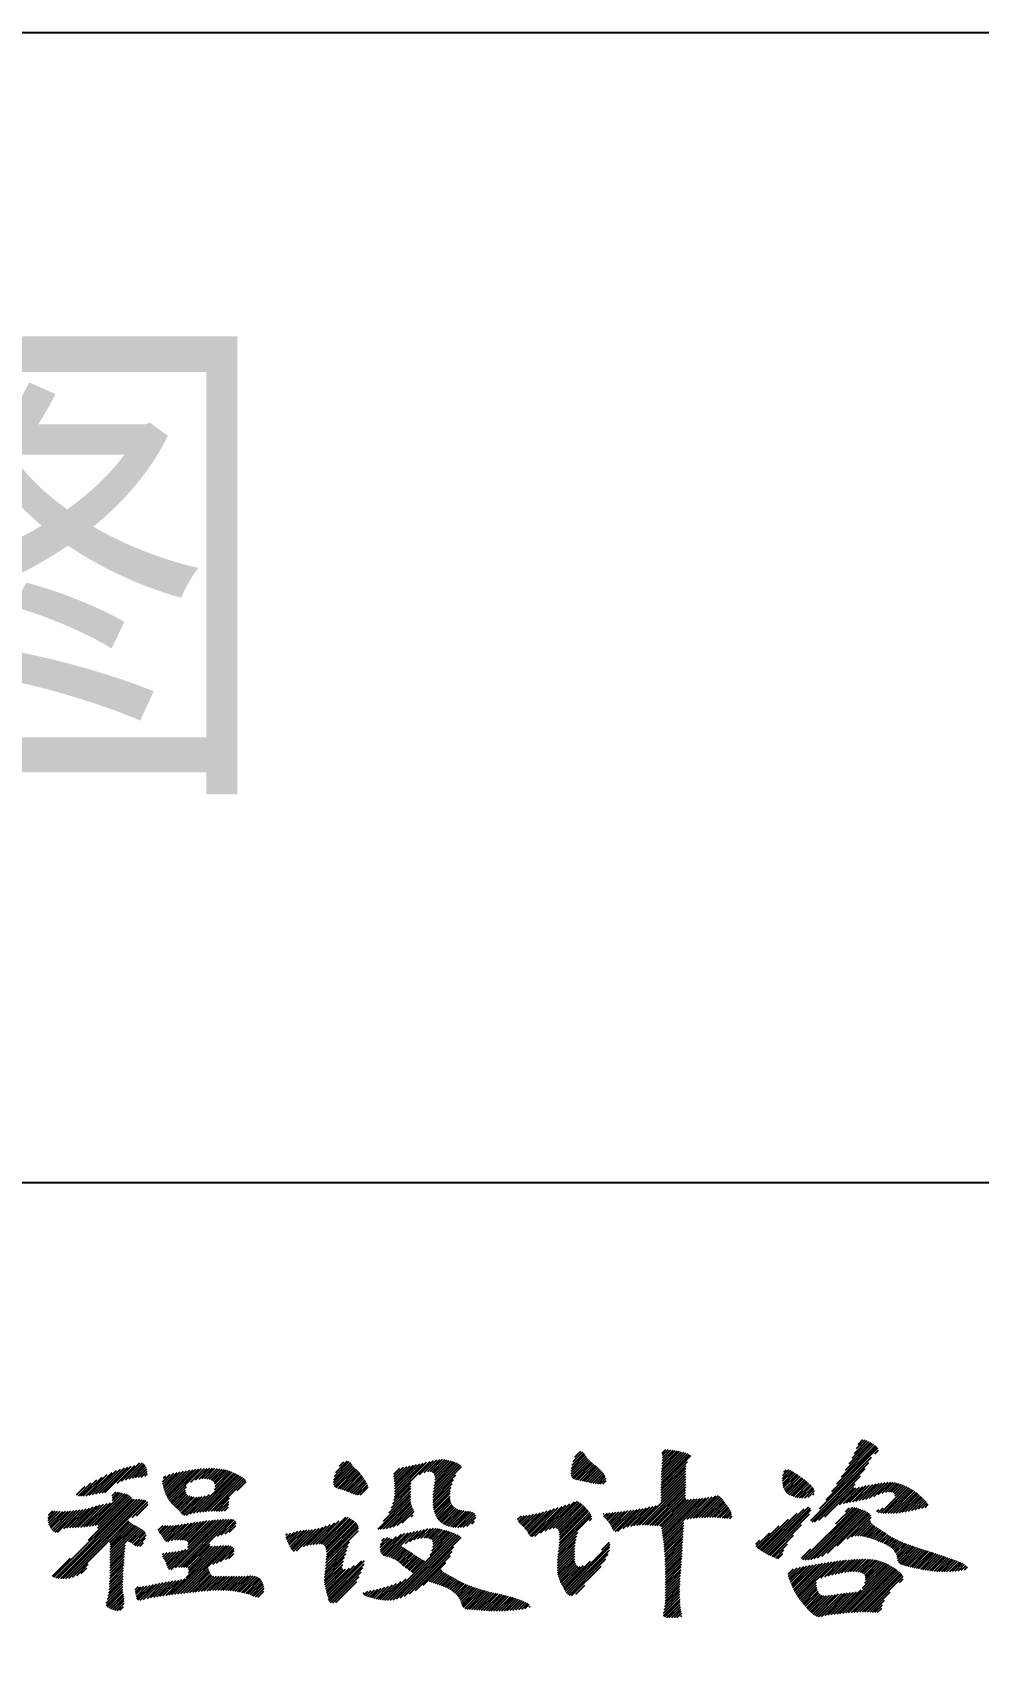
# Model space of a CAD drawing. Extents: x 580289 to 1106878, y -144605 to 78052.
# Drawn here: x 586792 to 588434, y 37116 to 39923 of the extents above; entities that cross this region are included whole.
import ezdxf

# ---------------------------------------------------------------- set-up
doc = ezdxf.new("R2010")
doc.units = 0
doc.header["$LTSCALE"] = 100
for name, color, linetype in [('DQ', 7, 'CONTINUOUS'), ('TAB', 7, 'CONTINUOUS'), ('图框', 254, 'CONTINUOUS')]:
    doc.layers.add(name, color=color, linetype=linetype)
doc.styles.get("Standard").update_dxf_attribs({"font": 'tssdeng.shx', "width": 0.7, "bigfont": 'tssdchn.shx'})

# ---------------------------------------------------------------- blocks, each defined once
blk = doc.blocks.new('A$C75496804')
at = {"layer": 'DQ'}
for p, q in [((5375.3, 870.4), (5431.8, 926.8)), ((5382.5, 882.1), (5429, 928.6)), ((5388.8, 892.8), (5426.2, 930.3)), ((5393.9, 902.5), (5423.2, 931.8)), ((5398, 911.1), (5420.1, 933.2)), ((5401.7, 919.3), (5416.7, 934.3)), ((5404.3, 926.5), (5412.8, 934.9)), ((4643.2, 874.2), (4667.8, 898.8)), ((4651.3, 877.8), (4673.5, 899.9)), ((4657.7, 879.7), (4678.6, 900.5)), ((4662.3, 879.7), (4683.2, 900.7)), ((4665.7, 878.6), (4687.4, 900.3)), ((4668, 876.4), (4691.3, 899.7)), ((4669.5, 873.4), (4695, 898.9)), ((4906.2, 875.3), (4934.3, 903.4)), ((4906.3, 879.9), (4932.3, 905.9)), ((4906.9, 885), (4930.6, 908.8)), ((4907, 871.6), (4936.4, 901)), ((4908, 890.7), (4928.8, 911.4)), ((4908.6, 868.7), (4938.7, 898.8)), ((4910, 897.2), (4926.5, 913.6)), ((4913.1, 904.7), (4923.3, 914.9)), ((5062.9, 855.9), (5114.1, 907.1)), ((5063, 865.1), (5108.7, 910.8)), ((5063, 860.5), (5111.7, 909.3)), ((5063.2, 869.7), (5105.3, 911.9)), ((5063.3, 874.4), (5101.8, 912.9)), ((5063.5, 879.1), (5098.1, 913.7)), ((5063.8, 883.9), (5094.5, 914.6)), ((5064.2, 888.8), (5090.8, 915.4)), ((5064.3, 911.5), (5070.6, 917.8)), ((5064.6, 893.7), (5087, 916.2)), ((5064.9, 898.6), (5083.2, 916.8)), ((5065.2, 907.9), (5075.1, 917.8)), ((5065.2, 903.4), (5079.2, 917.4)), ((5337.5, 814.5), (5427.5, 904.5)), ((5348.9, 830.4), (5438.9, 920.4)), ((5358.7, 844.7), (5436.8, 922.8)), ((5367.4, 857.9), (5434.4, 924.9)), ((5433.5, 910.5), (5439.8, 916.8)), ((4064.9, 837.6), (4101.5, 874.2)), ((4070.3, 838.5), (4109.9, 878.1)), ((4076.1, 839.8), (4117.6, 881.3)), ((4081.9, 841.1), (4124.7, 883.9)), ((4087.4, 842), (4131.2, 885.9)), ((4092.4, 842.5), (4137.1, 887.3)), ((4097.5, 843.2), (4142.9, 888.6)), ((4118.4, 859.5), (4149.1, 890.2)), ((4126.2, 862.9), (4158.2, 894.8)), ((4133.1, 865.2), (4162.8, 894.9)), ((4139.3, 866.9), (4165.4, 893)), ((4145, 868.1), (4167.4, 890.5)), ((4150.4, 868.9), (4168.9, 887.4)), ((4155.4, 869.5), (4170, 884.1)), ((4160.5, 870), (4170.8, 880.3)), ((4166.5, 871.5), (4171, 876)), ((4197.5, 861.9), (4210.7, 875)), ((4198, 857.8), (4216.8, 876.7)), ((4198.8, 854.1), (4222.6, 877.9)), ((4199.2, 868.1), (4202.8, 871.7)), ((4199.8, 850.6), (4228.2, 879)), ((4200.9, 847.2), (4233.7, 880)), ((4202, 843.8), (4239.2, 881)), ((4203.2, 840.5), (4244.6, 881.9)), ((4204.6, 837.4), (4249.9, 882.7)), ((4206.1, 834.3), (4255.1, 883.4)), ((4207.7, 831.5), (4260.2, 884)), ((4209.6, 828.8), (4265.2, 884.5)), ((4246.2, 860.9), (4270.1, 884.8)), ((4251.3, 807.3), (4321.5, 877.5)), ((4254.7, 864.9), (4274.8, 885)), ((4256.6, 808.2), (4324.6, 876.1)), ((4260.8, 866.5), (4279.5, 885.2)), ((4261.8, 808.8), (4327.6, 874.6)), ((4266, 867.2), (4284, 885.2)), ((4267.1, 809.6), (4330.6, 873.1)), ((4270.6, 867.3), (4288.4, 885.1)), ((4272.2, 810.2), (4333.5, 871.5)), ((4274.9, 867), (4292.7, 884.8)), ((4278.8, 866.4), (4296.8, 884.4)), ((4282.1, 865.2), (4300.8, 883.9)), ((4284.9, 863.5), (4304.7, 883.3)), ((4287.1, 861.1), (4308.4, 882.4)), ((4287.3, 847.8), (4318.4, 878.9)), ((4288.3, 857.9), (4311.9, 881.4)), ((4288.5, 853.6), (4315.2, 880.2)), ((4494.1, 860.5), (4525.9, 892.3)), ((4494.4, 865.3), (4524.1, 895)), ((4494.7, 856.6), (4527.7, 889.6)), ((4495.5, 870.9), (4521.5, 897)), ((4496.4, 853.7), (4529.7, 887.1)), ((4498, 878), (4518.1, 898)), ((4498.8, 851.7), (4532, 884.9)), ((4501.9, 850.3), (4534.5, 882.8)), ((4504.3, 888.8), (4512.1, 896.6)), ((4505.5, 849.3), (4536.8, 880.6)), ((4509.1, 848.4), (4539, 878.3)), ((4512.5, 847.3), (4541.1, 875.9)), ((4515.9, 846.1), (4543.2, 873.5)), ((4519.1, 844.9), (4545.1, 870.9)), ((4598.6, 870.2), (4615.7, 887.3)), ((4598.7, 874.8), (4609.1, 885.2)), ((4599.2, 866.3), (4621.4, 888.5)), ((4599.7, 835.2), (4661.7, 897.2)), ((4599.9, 862.5), (4627, 889.6)), ((4600.3, 840.3), (4655.7, 895.7)), ((4600.3, 858.4), (4632.7, 890.7)), ((4600.6, 845.1), (4649.8, 894.3)), ((4600.6, 854.1), (4638.3, 891.9)), ((4600.7, 849.7), (4644, 893)), ((4666.8, 834.6), (4706.2, 874)), ((4667, 839.3), (4716.2, 888.5)), ((4667.4, 844.2), (4714.4, 891.1)), ((4668, 849.3), (4711.7, 893)), ((4668.8, 854.6), (4708.6, 894.5)), ((4669.6, 859.9), (4705.4, 895.7)), ((4670.2, 869.6), (4698.6, 897.9)), ((4670.2, 865.1), (4702, 896.8)), ((4911.3, 866.9), (4941, 896.6)), ((4914.6, 865.7), (4943.5, 894.5)), ((4918.3, 864.9), (4946, 892.5)), ((4922.2, 864.2), (4948.5, 890.5)), ((4926, 863.5), (4951, 888.6)), ((4929.7, 862.7), (4953.5, 886.5)), ((4933.3, 861.8), (4955.9, 884.4)), ((4937, 860.9), (4958.2, 882.1)), ((4940.7, 860.1), (4960.3, 879.8)), ((4944.5, 859.4), (4962.3, 877.3)), ((4948.4, 858.8), (4964.2, 874.6)), ((4952.5, 858.4), (4965.7, 871.6)), ((5062.7, 828.7), (5105.6, 871.6)), ((5062.8, 837.8), (5105.7, 880.7)), ((5062.8, 833.3), (5105.7, 876.1)), ((5062.9, 851.4), (5108.2, 896.7)), ((5062.9, 846.9), (5106.2, 890.2)), ((5062.9, 842.4), (5105.7, 885.2)), ((5273.3, 867.7), (5287.6, 882)), ((5273.3, 863.2), (5290.3, 880.2)), ((5273.6, 872.5), (5284.4, 883.3)), ((5273.7, 859), (5293, 878.4)), ((5274.3, 855.1), (5295.7, 876.6)), ((5275.2, 851.6), (5298.5, 874.8)), ((5275.3, 878.7), (5279.3, 882.7)), ((5276.5, 848.3), (5301.2, 873)), ((5278.2, 845.5), (5303.9, 871.2)), ((5322.1, 794.6), (5423, 895.4)), ((5324.4, 792.3), (5416.8, 884.7)), ((5328.9, 792.4), (5408.6, 872.1)), ((4048.3, 839.1), (4063.3, 854.1)), ((4051.3, 837.6), (4073.7, 860)), ((4055.4, 837.1), (4083.3, 865.1)), ((4059.9, 837.2), (4092.5, 869.8)), ((4070.7, 784.7), (4128.1, 842.2)), ((4109.9, 837.5), (4116.7, 844.3)), ((4110.4, 833.5), (4120.7, 843.8)), ((4110.5, 829.1), (4124.5, 843)), ((4211.5, 826.2), (4238.8, 853.5)), ((4213.6, 823.8), (4237.2, 847.4)), ((4215.8, 821.5), (4237.8, 843.5)), ((4277.2, 810.7), (4336.3, 869.8)), ((4282.1, 811), (4338.9, 867.8)), ((4286.7, 811.2), (4341.1, 865.5)), ((4326.6, 846.5), (4342.3, 862.3)), ((4522.3, 843.5), (4546.9, 868.2)), ((4525.4, 842.2), (4548.7, 865.4)), ((4528.7, 840.9), (4550.4, 862.6)), ((4532.1, 839.9), (4552, 859.7)), ((4535.8, 839), (4553.4, 856.6)), ((4540.1, 838.8), (4554.2, 852.9)), ((4549.4, 843.6), (4549.7, 843.9)), ((4590.6, 808), (4628.3, 845.7)), ((4594.6, 816.6), (4628.4, 850.4)), ((4597.1, 823.5), (4628.5, 854.9)), ((4598.7, 829.7), (4628.8, 859.8)), ((4666.7, 830), (4702.3, 865.5)), ((4666.8, 825.5), (4699.8, 858.5)), ((4667.1, 821.3), (4698.1, 852.3)), ((4667.5, 817.2), (4697, 846.7)), ((4956.8, 858.2), (4966.8, 868.2)), ((4961.5, 858.4), (4967.1, 863.9)), ((5025.3, 786.8), (5105.6, 867)), ((5030.1, 787), (5105.5, 862.4)), ((5034.6, 787), (5105.4, 857.8)), ((5039, 786.9), (5105.2, 853.1)), ((5043.3, 786.7), (5105.1, 848.5)), ((5047.5, 786.3), (5105, 843.8)), ((5280.2, 843), (5306.6, 869.4)), ((5282.6, 840.9), (5309.2, 867.5)), ((5285.5, 839.2), (5311.8, 865.5)), ((5288.6, 837.8), (5314.3, 863.5)), ((5291.8, 836.5), (5316.7, 861.5)), ((5295.1, 835.3), (5319.1, 859.3)), ((5298.7, 834.4), (5321.5, 857.2)), ((5302.6, 833.7), (5323.8, 855)), ((5306.9, 833.6), (5325.9, 852.5)), ((5311.9, 834), (5327.7, 849.9)), ((5317.6, 835.2), (5329, 846.7)), ((5336.3, 795.3), (5399.2, 858.2)), ((5346.6, 801), (5397.3, 851.7)), ((5372.2, 822.1), (5401.1, 851)), ((5378.8, 824.2), (5407, 852.4)), ((5384.3, 825.2), (5412.8, 853.7)), ((5389.7, 826.1), (5418.6, 855)), ((5395.2, 827), (5424.3, 856.2)), ((5400.7, 828.1), (5430, 857.3)), ((5406.3, 829.1), (5435.5, 858.3)), ((5412, 830.3), (5440.9, 859.3)), ((5417.9, 831.7), (5446.3, 860.1)), ((5424.1, 833.4), (5451.4, 860.7)), ((5431.6, 836.3), (5456.4, 861.1)), ((5439.3, 839.5), (5461, 861.3)), ((5443.6, 807.8), (5489.3, 853.4)), ((5446.2, 842), (5465.3, 861)), ((5447.7, 807.3), (5492.3, 851.9)), ((5452, 807.1), (5495.2, 850.3)), ((5452.4, 843.7), (5469.2, 860.4)), ((5456.4, 807), (5498, 848.6)), ((5457.7, 844.4), (5472.9, 859.6)), ((5460.9, 807), (5500.8, 846.9)), ((5462, 844.2), (5476.4, 858.6)), ((5465.5, 843.1), (5479.8, 857.5)), ((5465.6, 807.2), (5503.5, 845.1)), ((5467.7, 840.9), (5483, 856.2)), ((5468.7, 837.3), (5486.2, 854.8)), ((5470.5, 807.5), (5506.1, 843.2)), ((4009, 696), (4145.1, 832)), ((4012.6, 695), (4148.9, 831.3)), ((4016.5, 694.4), (4153.6, 831.6)), ((4020.6, 694), (4158.1, 831.5)), ((4024.9, 693.8), (4162.2, 831.1)), ((4029.5, 693.9), (4166, 830.4)), ((4031.5, 781.6), (4064.6, 814.8)), ((4034.8, 694.6), (4169.2, 829.1)), ((4036.5, 782.1), (4070.5, 816.1)), ((4041.2, 782.3), (4077, 818.1)), ((4045.9, 782.5), (4083.4, 820)), ((4050.6, 782.7), (4089.4, 821.5)), ((4055.5, 783.1), (4095.2, 822.8)), ((4060.5, 783.5), (4101, 824)), ((4065.5, 784.1), (4106.8, 825.4)), ((4068.7, 760.2), (4143.3, 834.8)), ((4075.9, 785.4), (4131.7, 841.2)), ((4081.2, 786.2), (4135.2, 840.2)), ((4085.3, 781.3), (4141.2, 837.2)), ((4085.8, 786.3), (4138.4, 838.9)), ((4144.4, 799.7), (4171.6, 827)), ((4151.9, 802.8), (4172.3, 823.1)), ((4218.2, 819.4), (4239.6, 840.7)), ((4220.6, 817.3), (4242.1, 838.7)), ((4223, 815.1), (4245.2, 837.4)), ((4225.3, 812.9), (4248.7, 836.3)), ((4227.5, 810.6), (4252.4, 835.6)), ((4229.5, 808.1), (4256.6, 835.2)), ((4231.3, 805.4), (4261.3, 835.4)), ((4234.3, 803.9), (4266.4, 835.9)), ((4238.7, 803.8), (4272.1, 837.1)), ((4245.3, 805.9), (4278.9, 839.4)), ((4291.1, 811), (4313.7, 833.7)), ((4295.3, 810.7), (4312.2, 827.6)), ((4299.6, 810.5), (4312.1, 823)), ((4304.8, 811.2), (4311.7, 818.1)), ((4312.1, 823), (4312.3, 823.2)), ((4312.2, 827.6), (4312.3, 827.7)), ((4571.3, 779.6), (4628.1, 836.5)), ((4575.5, 779.4), (4628, 831.9)), ((4580.7, 793.6), (4628.2, 841.1)), ((4580.7, 780), (4628.3, 827.6)), ((4586.1, 780.9), (4628.9, 823.8)), ((4591.6, 782), (4629.9, 820.3)), ((4597.6, 783.4), (4631.4, 817.2)), ((4604.5, 785.8), (4632.8, 814.1)), ((4668.2, 813.4), (4696.5, 841.7)), ((4669.1, 809.8), (4696.4, 837)), ((4670.3, 806.5), (4696.6, 832.8)), ((4671.6, 803.3), (4697.3, 829)), ((4673.2, 800.3), (4698.4, 825.6)), ((4675, 797.6), (4699.9, 822.5)), ((4677, 795.1), (4701.7, 819.8)), ((4679.2, 792.8), (4704, 817.6)), ((4681.7, 790.8), (4706.7, 815.7)), ((4684.4, 788.9), (4709.8, 814.3)), ((4833.2, 770.7), (4877.6, 815.1)), ((4835.1, 768.1), (4884, 817)), ((4838, 766.5), (4890.6, 819.1)), ((4843.4, 767.3), (4897.2, 821.2)), ((4853.4, 772.9), (4904.1, 823.6)), ((4861.6, 776.5), (4912.2, 827.1)), ((4868.9, 779.3), (4917.5, 827.9)), ((4875.4, 781.4), (4920.6, 826.5)), ((4880.3, 781.7), (4923.4, 824.7)), ((4883.2, 780.1), (4925.8, 822.7)), ((4884.9, 777.3), (4928.2, 820.6)), ((4886, 773.8), (4930.5, 818.3)), ((4886.5, 769.8), (4932.6, 816)), ((4987.4, 775.9), (5026.2, 814.7)), ((4996.7, 780.7), (5031.6, 815.6)), ((5003.8, 783.3), (5037.2, 816.7)), ((5009.8, 784.8), (5043.1, 818)), ((5015.3, 785.8), (5048.8, 819.2)), ((5020.4, 786.4), (5054.6, 820.5)), ((5051.6, 785.9), (5104.9, 839.2)), ((5055.8, 785.7), (5104.9, 834.7)), ((5060.2, 785.5), (5106.3, 831.6)), ((5063.3, 784.1), (5110.1, 830.9)), ((5064, 780.3), (5115.2, 831.4)), ((5064.5, 776.3), (5120.2, 831.9)), ((5065, 772.2), (5125.2, 832.4)), ((5065.5, 768.2), (5130.2, 832.9)), ((5066, 764.2), (5135.2, 833.4)), ((5066.6, 760.3), (5140.3, 834)), ((5107.9, 797.1), (5145.6, 834.8)), ((5113.5, 798.2), (5151.1, 835.8)), ((5118.6, 798.8), (5157.4, 837.6)), ((5123.6, 799.3), (5162.1, 837.8)), ((5128.5, 799.6), (5165.2, 836.3)), ((5133.2, 799.9), (5167.5, 834.1)), ((5137.9, 800), (5169.4, 831.6)), ((5142.5, 800.1), (5171.3, 828.9)), ((5147.1, 800.2), (5173.1, 826.2)), ((5151.6, 800.1), (5175, 823.5)), ((5156, 800.1), (5176.9, 821)), ((5160.4, 799.9), (5178.9, 818.5)), ((5164.7, 799.7), (5180.9, 815.9)), ((5237.6, 741.7), (5310.6, 814.7)), ((5240.4, 740), (5318.6, 818.2)), ((5243.2, 738.3), (5321.8, 816.8)), ((5308.5, 726.9), (5399, 817.3)), ((5312.3, 726.1), (5402.6, 816.4)), ((5317, 726.3), (5406.1, 815.3)), ((5322.4, 727.1), (5409.4, 814.2)), ((5325.7, 838.8), (5328.1, 841.2)), ((5365.8, 788.7), (5395, 817.9)), ((5382.3, 809.6), (5389.3, 816.6)), ((5439.9, 808.6), (5448, 816.6)), ((5475.6, 808.1), (5508.7, 841.2)), ((5480.9, 808.9), (5511.2, 839.2)), ((5486.3, 809.8), (5513.5, 837)), ((5492, 811), (5515.8, 834.8)), ((5497.7, 812.1), (5518.1, 832.6)), ((5503.4, 813.3), (5520.3, 830.3)), ((5509.1, 814.5), (5522.5, 827.9)), ((5514.8, 815.7), (5524.5, 825.4)), ((5520.5, 816.9), (5526.1, 822.6)), ((3999, 798.8), (4011.2, 811.1)), ((3999, 794.3), (4015.3, 810.6)), ((3999.5, 803.8), (4007.2, 811.5)), ((3999.6, 790.4), (4019.7, 810.5)), ((4000.7, 787), (4024.2, 810.4)), ((4002.1, 783.9), (4028.8, 810.6)), ((4003.8, 781.1), (4033.6, 810.8)), ((4005.8, 778.6), (4038.5, 811.2)), ((4008.1, 776.3), (4043.4, 811.7)), ((4010.8, 774.5), (4048.5, 812.2)), ((4015.2, 774.4), (4053.7, 812.9)), ((4025.8, 780.5), (4059, 813.7)), ((4041, 696.4), (4138.6, 793.9)), ((4105.8, 756.6), (4140.5, 791.4)), ((4106.7, 744), (4149.4, 786.7)), ((4106.8, 753.1), (4143.4, 789.7)), ((4106.8, 748.6), (4146.4, 788.2)), ((4190, 777.6), (4198.4, 786)), ((4197.2, 766.8), (4216.4, 786)), ((4199, 764.1), (4221.4, 786.5)), ((4200.7, 761.2), (4226.5, 787.1)), ((4202.8, 758.9), (4231.8, 787.9)), ((4206.5, 758), (4237.2, 788.8)), ((4208.4, 710.2), (4294.3, 796.2)), ((4212.2, 709.5), (4299.1, 796.5)), ((4212.8, 759.8), (4242.7, 789.7)), ((4218.6, 761.1), (4248.1, 790.6)), ((4220, 712.8), (4303.9, 796.7)), ((4223.3, 761.2), (4253.5, 791.4)), ((4225.4, 713.7), (4308.6, 796.9)), ((4227.7, 761.1), (4258.8, 792.2)), ((4230, 713.8), (4313.2, 796.9)), ((4231.9, 760.8), (4264, 793)), ((4234.4, 713.7), (4317.5, 796.8)), ((4235.8, 760.3), (4269.2, 793.6)), ((4239.4, 759.3), (4274.4, 794.3)), ((4241.5, 747.8), (4289.4, 795.8)), ((4241.8, 757.2), (4279.4, 794.8)), ((4241.9, 752.8), (4284.5, 795.3)), ((4292.7, 767.4), (4321.3, 796.1)), ((4299.1, 769.4), (4323.9, 794.1)), ((4305.8, 771.5), (4325, 790.8)), ((4453.4, 752.1), (4489, 787.6)), ((4458.7, 752.9), (4496.1, 790.3)), ((4463.9, 753.6), (4504, 793.7)), ((4468.9, 754.1), (4515.3, 800.4)), ((4473.2, 753.9), (4519.7, 800.3)), ((4476.5, 752.6), (4522.7, 798.8)), ((4478.9, 750.5), (4525.5, 797.1)), ((4480.5, 747.6), (4528.2, 795.3)), ((4481.6, 744.2), (4530.7, 793.3)), ((4482.1, 740.2), (4533.1, 791.1)), ((4482.2, 735.8), (4535.1, 788.7)), ((4613.4, 790.2), (4633.8, 810.6)), ((4628.8, 801.1), (4632.4, 804.6)), ((4687.3, 787.3), (4713.1, 813.2)), ((4690.4, 786), (4716.7, 812.3)), ((4693.8, 784.8), (4720.6, 811.6)), ((4697.4, 783.9), (4724.6, 811)), ((4701.2, 783.2), (4728.7, 810.6)), ((4705.3, 782.8), (4732.5, 810)), ((4709.6, 782.6), (4735.9, 808.9)), ((4714.3, 782.7), (4738.6, 807.1)), ((4719.3, 783.2), (4740.4, 804.3)), ((4725.2, 784.6), (4740.9, 800.3)), ((4733.8, 788.7), (4738.5, 793.4)), ((4813.4, 796.1), (4820, 802.7)), ((4814.8, 792.9), (4824.8, 802.9)), ((4816.8, 790.5), (4829.9, 803.5)), ((4819.2, 788.3), (4835.3, 804.4)), ((4821.5, 786.1), (4840.9, 805.5)), ((4823.8, 783.9), (4846.6, 806.7)), ((4825.9, 781.5), (4852.6, 808.1)), ((4828, 779), (4858.6, 809.7)), ((4829.9, 776.4), (4864.8, 811.3)), ((4831.6, 773.7), (4871.1, 813.2)), ((4885.1, 745.9), (4942, 802.7)), ((4885.6, 750.9), (4940.5, 805.7)), ((4886, 755.8), (4938.7, 808.5)), ((4886.4, 760.7), (4936.8, 811.1)), ((4886.6, 765.4), (4934.7, 813.6)), ((4938, 794.3), (4942.3, 798.6)), ((4962.7, 805.4), (4963.7, 806.4)), ((4963.4, 801.6), (4969.3, 807.5)), ((4965.4, 799.1), (4974.1, 807.8)), ((4967.5, 796.6), (4979.1, 808.3)), ((4969.6, 794.3), (4984.2, 808.8)), ((4971.7, 791.8), (4989.4, 809.5)), ((4973.6, 789.2), (4994.6, 810.2)), ((4975.3, 786.4), (4999.8, 810.9)), ((4976.9, 783.5), (5005, 811.6)), ((4978.3, 780.4), (5010.3, 812.3)), ((4980, 777.6), (5015.6, 813.1)), ((4982.7, 775.7), (5020.9, 813.9)), ((5067.1, 756.3), (5102, 791.2)), ((5067.6, 752.3), (5101.8, 786.4)), ((5168.8, 799.3), (5182.6, 813.1)), ((5172.8, 798.8), (5184, 810)), ((5176.8, 798.3), (5184.9, 806.4)), ((5181, 798), (5185.4, 802.4)), ((5232.2, 745.3), (5283.7, 796.9)), ((5234.9, 743.5), (5298.4, 807)), ((5246.1, 736.7), (5322.3, 812.9)), ((5249, 735.1), (5320, 806)), ((5252, 733.5), (5306.1, 787.7)), ((5328.1, 728.4), (5412.7, 812.9)), ((5334.1, 729.9), (5415.9, 811.6)), ((5341.3, 732.5), (5419, 810.2)), ((5351.3, 738), (5421.9, 808.6)), ((5368.1, 750.3), (5424.4, 806.6)), ((5385.2, 762.9), (5426.5, 804.1)), ((5393.1, 766.2), (5427, 800.2)), ((5399.1, 767.7), (5426, 794.6)), ((5404.1, 768.2), (5427.2, 791.3)), ((5408.5, 768.1), (5429.2, 788.8)), ((5412.4, 767.5), (5431.6, 786.7)), ((5437.1, 810.2), (5440.6, 813.7)), ((4106.6, 734.9), (4155.3, 783.5)), ((4106.6, 730.3), (4134.2, 757.9)), ((4106.7, 739.5), (4152.4, 785.1)), ((4134.2, 758), (4158.2, 781.9)), ((4139, 758.2), (4161, 780.2)), ((4142, 756.7), (4163.7, 778.4)), ((4144.8, 755), (4166.1, 776.3)), ((4147.4, 753.1), (4167.9, 773.6)), ((4150.1, 751.3), (4168.8, 769.9)), ((4153.5, 750.2), (4167.6, 764.2)), ((4191.3, 774.4), (4202.8, 785.9)), ((4193.3, 771.9), (4207.1, 785.7)), ((4195.3, 769.4), (4211.6, 785.7)), ((4312.9, 774.1), (4324.5, 785.8)), ((4411.4, 768.8), (4414.4, 771.8)), ((4411.8, 764.7), (4419.9, 772.8)), ((4413, 761.3), (4426.2, 774.5)), ((4414.3, 758.2), (4432.4, 776.2)), ((4415.8, 755.1), (4438, 777.3)), ((4417.3, 752.1), (4443.1, 777.9)), ((4418.8, 749.1), (4447.9, 778.2)), ((4420.4, 746.2), (4452.6, 778.3)), ((4422.3, 743.6), (4457.7, 778.9)), ((4424.7, 741.5), (4463.2, 780)), ((4429.7, 742), (4469.2, 781.4)), ((4441.7, 749.4), (4475.5, 783.2)), ((4447.9, 751.1), (4482.1, 785.3)), ((4481, 721), (4537.4, 777.4)), ((4481.4, 726), (4537.7, 782.2)), ((4481.9, 730.9), (4536.8, 785.8)), ((4575.2, 747.4), (4591.8, 764.1)), ((4575.5, 752.3), (4588.4, 765.2)), ((4575.5, 743.2), (4595.2, 762.9)), ((4576.3, 739.6), (4603.4, 766.6)), ((4577.9, 736.6), (4611.8, 770.6)), ((4577.9, 759.2), (4582.6, 763.9)), ((4580.3, 734.5), (4618.1, 772.3)), ((4583.3, 733), (4623.4, 773.1)), ((4586.8, 732), (4628.9, 774.1)), ((4587.6, 656.1), (4703.9, 772.3)), ((4590.5, 731.2), (4634.5, 775.2)), ((4592.4, 656.3), (4707.1, 771)), ((4597.6, 657), (4710.1, 769.5)), ((4603.4, 658.3), (4713, 767.9)), ((4609.8, 660.2), (4715.3, 765.7)), ((4618.8, 754.9), (4640.3, 776.4)), ((4626.5, 758.1), (4646.1, 777.7)), ((4633.5, 760.7), (4652, 779.1)), ((4640, 762.6), (4657.7, 780.4)), ((4645.8, 763.9), (4662.8, 780.9)), ((4651.1, 764.6), (4667.5, 781.1)), ((4655.5, 764.6), (4672, 781)), ((4659.4, 764), (4676, 780.6)), ((4661.5, 734.5), (4700.6, 773.5)), ((4662.6, 762.7), (4679.8, 779.8)), ((4664.5, 742), (4697.2, 774.7)), ((4665.1, 760.7), (4683.4, 779)), ((4666.4, 748.4), (4693.9, 775.9)), ((4666.6, 757.6), (4687, 778)), ((4667.2, 753.7), (4690.5, 776.9)), ((4883.4, 730.7), (4914.9, 762.1)), ((4884, 735.7), (4916.2, 767.9)), ((4884.6, 740.8), (4918.2, 774.5)), ((5068, 748.2), (5101.5, 781.7)), ((5068.4, 744), (5101.2, 776.9)), ((5068.7, 739.9), (5101, 772.1)), ((5069, 735.7), (5100.7, 767.3)), ((5069.3, 731.4), (5100.5, 762.6)), ((5226.7, 753.3), (5233.9, 760.6)), ((5227.3, 749.4), (5251, 773.2)), ((5229.6, 747.3), (5267.6, 785.2)), ((5255, 732.1), (5292.3, 769.3)), ((5416.1, 766.7), (5434.2, 784.8)), ((5419.7, 765.8), (5436.9, 783)), ((5423.2, 764.8), (5439.6, 781.2)), ((5426.6, 763.7), (5442.4, 779.4)), ((5430, 762.6), (5445.1, 777.6)), ((5433.4, 761.4), (5447.8, 775.8)), ((5436.7, 760.2), (5450.5, 774)), ((5439.9, 758.9), (5453.3, 772.3)), ((5443.2, 757.6), (5456, 770.5)), ((5446.3, 756.3), (5458.7, 768.7)), ((5449.4, 754.9), (5461.5, 767)), ((5452.5, 753.4), (5464.4, 765.3)), ((5455.4, 751.8), (5467.3, 763.7)), ((5458.2, 750.1), (5470.3, 762.2)), ((5460.9, 748.3), (5473.3, 760.7)), ((5463.4, 746.3), (5476.4, 759.3)), ((4106.4, 716.6), (4131.9, 742.1)), ((4106.4, 712.1), (4131.5, 737.2)), ((4106.4, 707.5), (4131.2, 732.4)), ((4106.5, 725.8), (4133, 752.2)), ((4106.5, 721.2), (4132.4, 747.1)), ((4158.1, 750.2), (4164.3, 756.4)), ((4197.4, 735.4), (4199.6, 737.6)), ((4197.8, 731.2), (4205.5, 739)), ((4199.5, 728.4), (4210.4, 739.4)), ((4201.3, 725.7), (4215.6, 740)), ((4202.8, 722.7), (4221, 740.9)), ((4204.1, 719.5), (4226.6, 742)), ((4205.4, 716.3), (4232.4, 743.3)), ((4206.5, 712.9), (4238.4, 744.7)), ((4213.7, 665.9), (4298.9, 751.1)), ((4218.9, 666.6), (4303.6, 751.3)), ((4224.1, 667.3), (4308.2, 751.4)), ((4229.2, 667.9), (4312.6, 751.3)), ((4238.3, 695), (4294.1, 750.8)), ((4238.5, 713.3), (4279.2, 753.9)), ((4241.7, 712), (4280.1, 750.4)), ((4242.6, 703.9), (4289.2, 750.4)), ((4242.9, 708.6), (4284.2, 749.9)), ((4284.7, 718.8), (4316.5, 750.6)), ((4290.9, 720.6), (4319.4, 749.1)), ((4298, 723.1), (4321.4, 746.5)), ((4306.5, 727), (4321.8, 742.4)), ((4312.4, 728.4), (4321.2, 737.3)), ((4478.4, 695.8), (4513.4, 730.8)), ((4478.8, 700.7), (4515.3, 737.3)), ((4479.3, 705.7), (4517.2, 743.7)), ((4479.9, 710.8), (4519.4, 750.4)), ((4480.5, 716), (4521.9, 757.4)), ((4593.9, 730.1), (4613.3, 749.5)), ((4597.1, 728.8), (4615.9, 747.6)), ((4600.2, 727.3), (4618.7, 745.8)), ((4603.1, 725.7), (4621.5, 744.1)), ((4605.8, 723.9), (4624.2, 742.3)), ((4608.3, 721.9), (4626.9, 740.5)), ((4610.8, 719.9), (4629.7, 738.8)), ((4613.3, 717.8), (4632.4, 737)), ((4615.7, 715.8), (4635.1, 735.2)), ((4617.1, 663), (4702.7, 748.6)), ((4618.2, 713.8), (4637.9, 733.4)), ((4620.8, 711.8), (4640.6, 731.6)), ((4623.4, 709.9), (4643.4, 729.9)), ((4625.7, 667), (4700.1, 741.5)), ((4636.1, 672.9), (4696.8, 733.7)), ((4882.5, 711.7), (4912.8, 742)), ((4882.6, 716.2), (4913.1, 746.8)), ((4882.7, 720.9), (4913.5, 751.7)), ((4882.7, 707.3), (4912.7, 737.3)), ((4883, 725.7), (4914.1, 756.8)), ((4883.2, 703.3), (4912.6, 732.7)), ((4895.1, 674.6), (4974, 753.5)), ((4896.7, 671.7), (4973.8, 748.8)), ((4898.5, 668.9), (4972.9, 743.3)), ((4900.5, 666.5), (4970.8, 736.8)), ((4959.8, 743.8), (4972.8, 756.8)), ((5069.5, 727.1), (5100.2, 757.8)), ((5069.7, 722.8), (5099.9, 753)), ((5069.8, 718.4), (5099.7, 748.2)), ((5070, 714), (5099.4, 743.5)), ((5070, 709.6), (5099.1, 738.7)), ((5070.1, 705.1), (5098.8, 733.9)), ((5258.2, 730.7), (5281.7, 754.2)), ((5261.4, 729.4), (5275.7, 743.7)), ((5265, 728.4), (5273.5, 737)), ((5306.2, 729.1), (5322.3, 745.2)), ((5465.6, 744), (5479.5, 757.9)), ((5467.7, 741.5), (5482.7, 756.5)), ((5469.5, 738.8), (5485.9, 755.2)), ((5471, 735.8), (5489.1, 753.9)), ((5472, 732.3), (5492.4, 752.7)), ((5472.7, 728.5), (5495.8, 751.5)), ((5473.6, 724.8), (5499.1, 750.4)), ((5474.9, 721.6), (5502.5, 749.3)), ((5477.1, 719.4), (5506, 748.2)), ((5480.4, 718.1), (5509.4, 747.1)), ((5483.8, 717), (5512.8, 746)), ((5487.3, 716), (5516.2, 744.9)), ((5490.9, 715.1), (5519.6, 743.8)), ((5494.6, 714.2), (5523, 742.7)), ((5498.3, 713.4), (5526.4, 741.6)), ((5501.9, 712.6), (5529.8, 740.4)), ((5505.7, 711.8), (5533.2, 739.3)), ((5509.4, 711), (5536.6, 738.2)), ((5513.1, 710.2), (5540, 737.1)), ((5516.9, 709.5), (5543.4, 735.9)), ((5520.8, 708.8), (5546.7, 734.8)), ((5524.6, 708.2), (5550.1, 733.7)), ((5528.6, 707.6), (5553.5, 732.5)), ((5532.6, 707.1), (5556.9, 731.4)), ((5536.7, 706.7), (5560.2, 730.2)), ((4006.5, 698), (4037.4, 728.9)), ((4048.4, 699.2), (4068.2, 719.1)), ((4056.4, 702.8), (4066.1, 712.4)), ((4105.1, 679.2), (4129.3, 703.4)), ((4105.5, 684.1), (4129.6, 708.2)), ((4105.8, 688.9), (4129.9, 713)), ((4106, 693.6), (4130.2, 717.9)), ((4106.2, 698.3), (4130.5, 722.7)), ((4106.3, 702.9), (4130.8, 727.5)), ((4234.4, 668.5), (4277.1, 711.2)), ((4239.5, 669.1), (4278.2, 707.8)), ((4244.6, 669.7), (4279.5, 704.6)), ((4478.2, 691.1), (4511.5, 724.4)), ((4478.4, 686.8), (4510, 718.3)), ((4479, 682.9), (4509.2, 713.1)), ((4479.9, 679.2), (4510.9, 710.3)), ((4480.8, 675.6), (4515, 709.9)), ((4481.8, 672.1), (4521.7, 712)), ((4482.7, 668.6), (4530.4, 716.3)), ((4483.7, 665), (4543.3, 724.6)), ((4484.6, 661.4), (4548.1, 724.9)), ((4485.4, 657.7), (4547.3, 719.6)), ((4486.7, 654.5), (4544.9, 712.7)), ((4489.1, 652.4), (4542, 705.3)), ((4626.1, 708.1), (4646.2, 728.2)), ((4628.8, 706.3), (4649, 726.5)), ((4631.4, 704.4), (4652, 724.9)), ((4649.9, 682.2), (4689.2, 721.5)), ((4660.6, 688.4), (4681.4, 709.2)), ((4664, 687.3), (4683.1, 706.4)), ((4667.3, 686.1), (4686, 704.8)), ((4670.8, 685), (4688.9, 703.1)), ((4883.9, 699.5), (4912.6, 728.2)), ((4884.9, 696), (4913, 724.1)), ((4886, 692.6), (4913.8, 720.4)), ((4887.3, 689.4), (4915.5, 717.5)), ((4888.8, 686.4), (4918, 715.5)), ((4890.3, 683.4), (4921.9, 714.9)), ((4891.9, 680.4), (4928, 716.6)), ((4893.5, 677.5), (4940.2, 724.2)), ((4903.3, 664.7), (4966.7, 728.2)), ((4907.3, 664.3), (4958.3, 715.3)), ((5070.1, 700.6), (5098.5, 729)), ((5070.1, 696.1), (5098.2, 724.2)), ((5070.1, 691.6), (5097.9, 719.3)), ((5070.1, 687.1), (5097.5, 714.5)), ((5070.1, 682.6), (5097.1, 709.6)), ((5070.1, 678), (5096.7, 704.6)), ((5282.8, 701.1), (5292.2, 710.5)), ((5283.6, 697.4), (5298.5, 712.3)), ((5284.7, 694), (5304.3, 713.6)), ((5285.9, 690.7), (5310, 714.7)), ((5287.2, 687.5), (5315.5, 715.8)), ((5288.6, 684.3), (5321.1, 716.8)), ((5289.9, 681.2), (5326.5, 717.7)), ((5291.3, 678), (5331.9, 718.6)), ((5292.8, 675), (5337.3, 719.5)), ((5294.3, 672), (5342.7, 720.4)), ((5295.9, 669), (5348, 721.2)), ((5297.6, 666.2), (5353.4, 722)), ((5299.3, 663.4), (5358.7, 722.8)), ((5301.1, 660.7), (5363.9, 723.6)), ((5339.8, 694.9), (5369.2, 724.3)), ((5346.4, 697), (5374.3, 724.9)), ((5352.6, 698.7), (5379.4, 725.5)), ((5358.6, 700.1), (5384.5, 726)), ((5364.5, 701.5), (5389.5, 726.5)), ((5370.2, 702.7), (5394.4, 726.9)), ((5372.8, 633.1), (5457.8, 718.1)), ((5375.8, 703.8), (5399.3, 727.3)), ((5377.9, 633.6), (5460.8, 716.5)), ((5381.2, 704.7), (5404, 727.5)), ((5382.9, 634.1), (5463.6, 714.8)), ((5386.4, 705.4), (5408.7, 727.7)), ((5387.8, 634.6), (5466.3, 713)), ((5391.3, 705.8), (5413.3, 727.8)), ((5392.7, 635), (5469, 711.2)), ((5396, 706), (5417.8, 727.8)), ((5397.6, 635.3), (5471.6, 709.3)), ((5400.4, 705.8), (5422.2, 727.6)), ((5402.4, 635.6), (5474.1, 707.3)), ((5404.5, 705.4), (5426.4, 727.3)), ((5407.1, 635.8), (5476.6, 705.3)), ((5408.3, 704.7), (5430.4, 726.8)), ((5411.7, 703.6), (5434.3, 726.2)), ((5411.8, 635.9), (5478.9, 703.1)), ((5412.3, 677.2), (5454.8, 719.6)), ((5414.5, 701.8), (5438, 725.4)), ((5416.3, 685.6), (5451.7, 721)), ((5416.5, 699.3), (5441.6, 724.5)), ((5417.5, 695.8), (5445.1, 723.4)), ((5417.5, 691.4), (5448.4, 722.3)), ((5540.8, 706.3), (5563.6, 729.1)), ((5545.1, 706.1), (5566.9, 727.9)), ((5549.5, 706), (5570.2, 726.7)), ((5554, 706), (5573.6, 725.5)), ((5558.6, 706.1), (5576.8, 724.3)), ((5563.3, 706.2), (5580.1, 723)), ((5568.1, 706.5), (5583.3, 721.7)), ((5572.9, 706.8), (5586.4, 720.3)), ((5577.9, 707.3), (5589.2, 718.6)), ((5583.3, 708.2), (5591.7, 716.6)), ((5588.8, 709.1), (5594, 714.3)), ((4099.8, 651.3), (4128.3, 679.8)), ((4100, 647), (4128.4, 675.4)), ((4102, 658), (4128.4, 684.4)), ((4103.1, 663.6), (4128.6, 689.1)), ((4103.9, 669), (4128.8, 693.9)), ((4104.6, 674.2), (4129.1, 698.6)), ((4149.6, 674), (4155.6, 680.1)), ((4150.4, 670.3), (4159.7, 679.6)), ((4151.2, 666.6), (4164.9, 680.3)), ((4151.9, 662.7), (4170.3, 681.2)), ((4152.7, 659.1), (4175.9, 682.3)), ((4154.7, 656.6), (4181.5, 683.3)), ((4158.6, 656), (4187.1, 684.4)), ((4164.4, 657.2), (4192.8, 685.6)), ((4171.1, 659.4), (4198.5, 686.8)), ((4176.8, 660.6), (4204.1, 687.9)), ((4182.2, 661.5), (4209.6, 688.9)), ((4187.6, 662.3), (4215.1, 689.8)), ((4192.8, 663.1), (4220.3, 690.6)), ((4198.1, 663.8), (4225.4, 691.1)), ((4203.4, 664.6), (4230.7, 691.9)), ((4208.6, 665.3), (4237.4, 694.1)), ((4249.7, 670.3), (4281, 701.6)), ((4254.7, 670.8), (4283, 699.1)), ((4259.8, 671.3), (4286.4, 698)), ((4264.8, 671.8), (4290.8, 697.8)), ((4269.7, 672.3), (4295.4, 697.9)), ((4274.7, 672.7), (4300, 698)), ((4279.6, 673), (4304.6, 698.1)), ((4284.4, 673.4), (4309.2, 698.1)), ((4289.1, 673.6), (4313.6, 698.1)), ((4293.8, 673.7), (4318.1, 698)), ((4298.3, 673.7), (4322.5, 697.9)), ((4302.7, 673.6), (4327, 697.9)), ((4307.1, 673.5), (4331.4, 697.8)), ((4311.3, 673.2), (4336, 697.9)), ((4315.5, 672.9), (4340.7, 698.1)), ((4319.6, 672.4), (4345.7, 698.6)), ((4323.6, 671.9), (4350.5, 698.9)), ((4327.4, 671.3), (4354.9, 698.7)), ((4331.2, 670.6), (4358.7, 698)), ((4335, 669.8), (4362.1, 696.9)), ((4338.7, 669), (4365, 695.3)), ((4342.4, 668.1), (4367.3, 693.1)), ((4345.9, 667.1), (4369.2, 690.5)), ((4349.2, 666), (4370.8, 687.5)), ((4352.3, 664.5), (4372.1, 684.4)), ((4355.4, 663.1), (4373.2, 681)), ((4358.8, 662), (4373.8, 677)), ((4492.7, 651.4), (4538.8, 697.5)), ((4498, 652.2), (4534.3, 688.5)), ((4553.7, 662.7), (4565, 674.1)), ((4557.1, 661.7), (4570.9, 675.4)), ((4560.6, 660.7), (4576.9, 677)), ((4564.2, 659.7), (4583.1, 678.7)), ((4567.8, 658.8), (4589.5, 680.5)), ((4571.5, 658), (4596.3, 682.8)), ((4575.3, 657.3), (4603.4, 685.4)), ((4579.2, 656.6), (4611.2, 688.7)), ((4583.3, 656.2), (4620.2, 693.1)), ((4674.3, 684), (4691.8, 701.5)), ((4677.8, 683), (4694.6, 699.9)), ((4681.3, 682), (4697.5, 698.2)), ((4684.6, 680.8), (4700.4, 696.6)), ((4687.8, 679.5), (4703.3, 695)), ((4690.8, 678), (4706.1, 693.3)), ((4693.7, 676.4), (4709, 691.7)), ((4696.5, 674.7), (4711.9, 690.1)), ((4699.3, 672.9), (4714.9, 688.5)), ((4701.9, 671), (4717.9, 687)), ((4704.3, 668.9), (4721, 685.6)), ((4706.7, 666.8), (4724.1, 684.2)), ((4709, 664.5), (4727.3, 682.8)), ((4711, 662), (4730.5, 681.5)), ((4712.8, 659.3), (4733.8, 680.3)), ((4714.3, 656.3), (4737.1, 679.1)), ((4715.4, 652.9), (4740.4, 678)), ((4716.5, 649.5), (4743.9, 676.9)), ((4717.9, 646.4), (4747.3, 675.8)), ((4719.9, 643.9), (4750.8, 674.7)), ((4722.5, 642), (4754.3, 673.7)), ((4914.4, 666.8), (4930.1, 682.5)), ((5069.6, 650.5), (5095.2, 676)), ((5069.9, 655.2), (5095.2, 680.6)), ((5070, 664.4), (5095.6, 690)), ((5070, 659.8), (5095.4, 685.2)), ((5070.1, 673.5), (5096.2, 699.6)), ((5070.1, 669), (5095.8, 694.7)), ((5302.9, 658), (5332.3, 687.4)), ((5304.9, 655.5), (5332.1, 682.7)), ((5306.8, 652.9), (5332.6, 678.6)), ((5308.9, 650.4), (5333.5, 675.1)), ((5367.8, 632.6), (5409.5, 674.3)), ((5416.3, 636), (5481, 700.7)), ((5420.8, 635.9), (5482.7, 697.8)), ((5476.1, 686.8), (5482.8, 693.4)), ((4102, 644.5), (4128.7, 671.2)), ((4104.7, 642.7), (4129.4, 667.3)), ((4107.8, 641.3), (4130.1, 663.6)), ((4111.2, 640.1), (4130.7, 659.6)), ((4114.7, 639.1), (4131, 655.4)), ((4118.6, 638.5), (4130.9, 650.8)), ((4362.7, 661.4), (4373, 671.7)), ((4545.4, 668), (4547.2, 669.8)), ((4547.2, 665.3), (4553.5, 671.6)), ((4550.3, 663.9), (4559.2, 672.8)), ((4725.8, 640.7), (4757.8, 672.8)), ((4730, 640.4), (4761.4, 671.8)), ((4734.3, 640.2), (4765, 670.9)), ((4738.5, 639.9), (4768.6, 670)), ((4742.7, 639.5), (4772.3, 669.2)), ((4746.8, 639.2), (4776.1, 668.4)), ((4750.9, 638.8), (4779.9, 667.7)), ((4755.1, 638.4), (4783.6, 666.9)), ((4759.3, 638.1), (4787.3, 666.1)), ((4763.5, 637.8), (4790.9, 665.2)), ((4767.8, 637.6), (4794.5, 664.3)), ((4772.2, 637.5), (4798, 663.3)), ((4776.7, 637.5), (4801.5, 662.3)), ((4781.3, 637.6), (4805, 661.2)), ((4786, 637.8), (4808.4, 660.2)), ((4790.8, 638), (4811.8, 659)), ((4795.6, 638.3), (4815.2, 657.9)), ((4800.5, 638.7), (4818.5, 656.7)), ((4805.4, 639.1), (4821.8, 655.5)), ((4810.4, 639.6), (4825, 654.2)), ((4815.4, 640.1), (4828.1, 652.7)), ((4820.6, 640.7), (4831, 651.1)), ((4826.2, 641.8), (4833.5, 649.1)), ((4833.3, 644.4), (4834.5, 645.6)), ((5066.4, 633.7), (5095.3, 662.6)), ((5066.5, 629.3), (5095.4, 658.2)), ((5067.7, 639.5), (5095.3, 667.1)), ((5068.9, 645.2), (5095.2, 671.6)), ((5068.9, 627.2), (5095.5, 653.8)), ((5072.6, 626.3), (5095.7, 649.5)), ((5310.9, 648), (5334.8, 671.9)), ((5313.1, 645.6), (5336.3, 668.8)), ((5315.2, 643.2), (5338.3, 666.4)), ((5317.3, 640.8), (5341.3, 664.8)), ((5319.5, 638.5), (5345.2, 664.2)), ((5321.7, 636.2), (5349.6, 664.1)), ((5324, 634), (5354.7, 664.7)), ((5326.5, 631.9), (5360, 665.5)), ((5329.2, 630.1), (5365.4, 666.3)), ((5332.1, 628.5), (5370.6, 667.1)), ((5335.5, 627.4), (5375.9, 667.8)), ((5340.8, 628.2), (5381.1, 668.5)), ((5347, 629.9), (5386.2, 669.1)), ((5352.3, 630.7), (5391.3, 669.7)), ((5357.5, 631.4), (5396.3, 670.1)), ((5362.7, 632), (5401.4, 670.8)), ((5425.2, 635.8), (5459.9, 670.6)), ((5429.5, 635.6), (5450.3, 656.4)), ((5433.7, 635.3), (5446.5, 648.1)), ((4123.5, 638.9), (4129.8, 645.2)), ((5076.7, 626), (5096, 645.3)), ((5081.2, 625.9), (5096.5, 641.2)), ((5085.8, 626), (5097.4, 637.6)), ((5090.6, 626.3), (5098.4, 634.1)), ((5096.7, 627.9), (5098.5, 629.6)), ((5438.1, 635.2), (5445.4, 642.5))]:
    blk.add_line(p, q, dxfattribs=at)

msp = doc.modelspace()

# ---------------------------------------------------------------- linework, layer by layer
at = {"layer": 'TAB'}
msp.add_line((582014.9, 37927.5), (599084.3, 37927.5), dxfattribs=at)
msp.add_lwpolyline([(582014.9, 16042), (582014.9, 39923.5), (599084.3, 39923.5), (599084.3, 16042), (582011, 16042)], dxfattribs=at)

# ---------------------------------------------------------------- block references
at = {"layer": '图框'}
msp.add_blockref('A$C75496804', (582820.6, 36546.1), dxfattribs=at)

# ---------------------------------------------------------------- texts
at = {"layer": 'TAB'}
msp.add_text('图   纸   目   录', height=756, rotation=0, dxfattribs=at).set_placement((586489.3, 38601))

doc.saveas('drawing.dxf')
